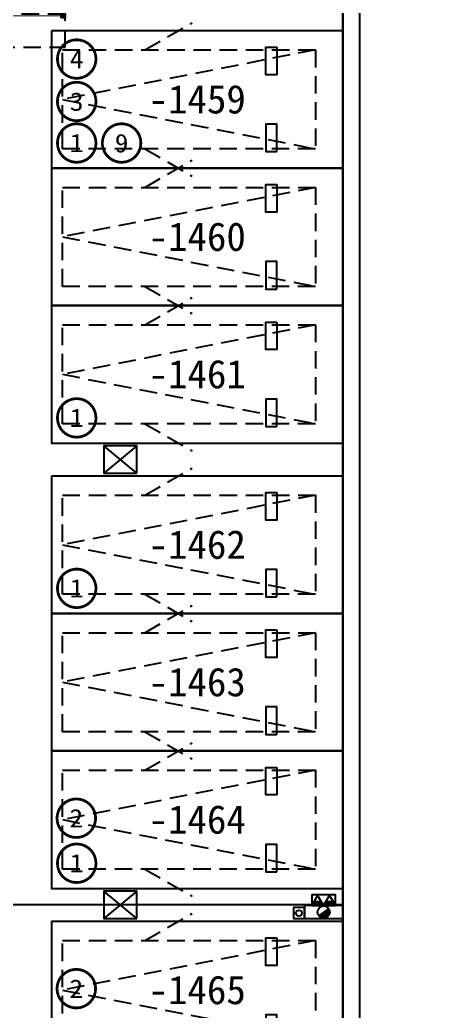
# Model space of a CAD drawing. Header units: millimetres. Extents: x 693907 to 1906102, y -24098 to 332602.
# Drawn here: x 791691 to 799427, y 58167 to 76198 of the extents above; entities that cross this region are included whole.
import ezdxf
from ezdxf.enums import TextEntityAlignment as Align

# ---------------------------------------------------------------- set-up
doc = ezdxf.new("R2010")
doc.units = ezdxf.units.MM
doc.header["$LTSCALE"] = 100
doc.linetypes.add('A6-DK-B1F$0$HIDDEN2', pattern=[4.7625, 3.175, -1.5875])
doc.linetypes.add('A6-DK-B1F$0$X-DK-BF1$0$X-DK-BF1$0$DK-WALL-B1F$0$HIDDEN2', pattern=[4.7625, 3.175, -1.5875])
doc.layers.get('Defpoints').update_dxf_attribs({"color": 189})
for name, color, linetype in [('A6-DK-B1F$0$A-CONC', 30, 'Continuous'), ('A6-DK-B1F$0$A-PRKG', 175, 'A6-DK-B1F$0$HIDDEN2'), ('A6-DK-B1F$0$A-PRKG-SIGN', 252, 'Continuous'), ('A6-DK-B1F$0$X-DK-BF1$0$X-DK-BF1$0$DK-WALL-B1F$0$A-DOOR', 190, 'Continuous'), ('A6-DK-BG-B1F$0$A-STAIR', 142, 'Continuous'), ('A6-W-B1$0$S-WALL-S', 4, 'Continuous'), ('a_parking_number', 120, 'Continuous'), ('TP-DK-1(xhs)$0$P-J-DIM-L', 70, 'Continuous'), ('TP-DK-1(xhs)$0$P-X-L', 240, 'Continuous'), ('TP-DK-1(xhs)$0$P-X-M', 2, 'Continuous'), ('TP-DK-1(xhs)$0$P-X-X', 1, 'Continuous'), ('xref(dwg引用图层)', 7, 'Continuous')]:
    doc.layers.add(name, color=color, linetype=linetype)
doc.layers.add('A6-W-B1$0$S-EDIT', color=241, linetype='Continuous', plot=False)
doc.layers.add('LVTRY', color=6, linetype='Continuous', lineweight=18)
doc.layers.add('PUB_TEXT', color=7, linetype='Continuous', lineweight=15)
doc.styles.add('-黑体', font='simhei.ttf')
doc.styles.add('华文细黑', font='STXIHEI.TTF')

# ---------------------------------------------------------------- blocks, each defined once
blk = doc.blocks.new('TP-DK-1(xhs)$0$PG01.1')
at = {"color": 1}
for p, q in [((108, 187), (0, 0)), ((216, 0), (108, 187)), ((324, 187), (216, 0)), ((432, 0), (324, 187)), ((80, 72), (66, 58)), ((89, 72), (66, 48)), ((99, 72), (66, 39)), ((109, 72), (66, 29)), ((118, 72), (66, 20)), ((128, 72), (66, 10)), ((138, 72), (66, 0)), ((147, 72), (76, 0)), ((150, 65), (85, 0)), ((150, 56), (94, 0)), ((150, 46), (104, 0)), ((150, 36), (114, 0)), ((150, 27), (123, 0)), ((150, 17), (133, 0)), ((150, 8), (142, 0)), ((296, 72), (282, 58)), ((305, 72), (282, 48)), ((315, 72), (282, 39)), ((325, 72), (282, 29)), ((334, 72), (282, 20)), ((344, 72), (282, 10)), ((354, 72), (282, 0)), ((363, 72), (292, 0)), ((366, 65), (301, 0)), ((366, 56), (310, 0)), ((366, 46), (320, 0)), ((366, 36), (330, 0)), ((366, 27), (339, 0)), ((366, 17), (349, 0)), ((366, 8), (358, 0))]:
    blk.add_line(p, q, dxfattribs=at)
at = {"color": 2}
for p, q in [((0, 0), (216, 0)), ((216, 0), (432, 0))]:
    blk.add_line(p, q, dxfattribs=at)
at = {"color": 1}
for points in [[(0, 0), (436, 0), (436, 190), (0, 190)], [(66, 72), (150, 72), (150, 0), (66, 0)], [(282, 72), (366, 72), (366, 0), (282, 0)]]:
    blk.add_lwpolyline(points, close=True, dxfattribs=at)
blk = doc.blocks.new('TP-DK-1(xhs)$0$PG02.4')
blk.add_hatch(color=1).paths.add_polyline_path([(265, 48, 0.699012), (461, 120, 0.141488), (444, 179)])
at = {"color": 1}
blk.add_line((265, 48), (444, 179), dxfattribs=at)
blk.add_lwpolyline([(0, 0), (700, 0), (700, 240), (0, 240)], close=True, dxfattribs=at)
blk.add_circle((350, 120), 111, dxfattribs=at)
blk = doc.blocks.new('TP-DK-1(xhs)')
at = {"layer": 'TP-DK-1(xhs)$0$P-J-DIM-L', "color": 8, "true_color": 0x808080, "elevation": 0}
blk.add_lwpolyline([(54650, 59850), (54650, 60050), (54450, 60050), (54450, 59850)], close=True, dxfattribs=at)
at = {"layer": 'TP-DK-1(xhs)$0$P-X-L'}
blk.add_circle((54550, 59950, 0), 55, dxfattribs=at)
at = {"layer": 'TP-DK-1(xhs)$0$P-X-M', "extrusion": (0, 0, -1), "xscale": -1, "zscale": -1}
blk.add_blockref('TP-DK-1(xhs)$0$PG01.1', (-54782, 60090, 0), dxfattribs=at)
at = {"layer": 'TP-DK-1(xhs)$0$P-X-X'}
blk.add_blockref('TP-DK-1(xhs)$0$PG02.4', (54650, 59850, 0), dxfattribs=at)
blk = doc.blocks.new('A6-W-B1$0$Z-2')
at = {"layer": 'A6-W-B1$0$S-EDIT'}
for p, q in [((72869, 44139), (73369, 43539)), ((73369, 44139), (72869, 43539))]:
    blk.add_line(p, q, dxfattribs=at)
at = {"layer": 'A6-W-B1$0$S-WALL-S', "color": 0, "linetype": 'ByBlock', "lineweight": -2}
blk.add_lwpolyline([(73369, 44139), (72869, 44139), (72869, 43539), (73369, 43539), (73369, 44139)], dxfattribs=at)
blk = doc.blocks.new('A6-W-B1', base_point=(85957, 40190))
at = {"layer": 'A6-W-B1$0$S-WALL-S', "elevation": 0}
blk.add_lwpolyline([(141307, 91130), (141307, 133440), (141607, 133440), (141607, 91430), (143167, 91430), (143167, 91130), (141307, 91130)], dxfattribs=at)
at = {"layer": 'A6-W-B1$0$S-WALL-S', "rotation": 270}
for p in [(93418, 181509), (93418, 173409)]:
    blk.add_blockref('A6-W-B1$0$Z-2', p, dxfattribs=at)
blk = doc.blocks.new('A6-DK-BG-B1F')
at = {"layer": 'A6-DK-BG-B1F$0$A-STAIR'}
blk.add_line((55350, 60100), (39250, 60100), dxfattribs=at)
blk = doc.blocks.new('A6-DK-B1F$0$标准车位')
blk.add_lwpolyline([(350, 4600), (1250, 0), (2150, 4600)])
blk.add_lwpolyline([(350, 4600), (2150, 4600), (2150, 0), (350, 0)], close=True)
at = {"layer": 'A6-DK-B1F$0$A-PRKG-SIGN'}
for points in [[(0, -200), (2500, -200), (2500, 5100), (0, 5100)], [(300, 3900), (800, 3900), (800, 3700), (300, 3700)], [(2200, 3900), (1700, 3900), (1700, 3700), (2200, 3700)]]:
    blk.add_lwpolyline(points, close=True, dxfattribs=at)
at = {"layer": 'Defpoints', "color": 8, "linetype": 'A6-DK-B1F$0$HIDDEN2', "extrusion": (-5.18032e-09, 4.96178e-22, 1), "elevation": 0}
for points in [[(350, 1500), (-145, 2357)], [(2150, 1500), (2645, 2357)]]:
    blk.add_lwpolyline(points, dxfattribs=at)
blk = doc.blocks.new('*U446')
at = {"layer": 'A6-DK-B1F$0$X-DK-BF1$0$X-DK-BF1$0$DK-WALL-B1F$0$A-DOOR', "linetype": 'A6-DK-B1F$0$X-DK-BF1$0$X-DK-BF1$0$DK-WALL-B1F$0$HIDDEN2'}
for p, q in [((-200, 6000), (-200, 0)), ((200, 6000), (200, 0))]:
    blk.add_line(p, q, dxfattribs=at)
blk.add_lwpolyline([(-800, 0), (800, 0), (800, 6000), (-800, 6000), (-800, 0)], close=True, dxfattribs=at)
at = {"layer": 'A6-DK-B1F$0$X-DK-BF1$0$X-DK-BF1$0$DK-WALL-B1F$0$A-DOOR'}
for points in [[(-208, 5935), (-210, 5935), (-210, 5925), (-200, 5925), (-200, 6000), (-260, 6000), (-260, 5925), (-250, 5925), (-250, 5935), (-252, 5935), (-252, 5927), (-258, 5927), (-258, 5998), (-202, 5998), (-202, 5927), (-208, 5927)], [(208, 5935), (210, 5935), (210, 5925), (200, 5925), (200, 6000), (260, 6000), (260, 5925), (250, 5925), (250, 5935), (252, 5935), (252, 5927), (258, 5927), (258, 5998), (202, 5998), (202, 5927), (208, 5927)], [(-208, 65), (-210, 65), (-210, 75), (-200, 75), (-200, 0), (-260, 0), (-260, 75), (-250, 75), (-250, 65), (-252, 65), (-252, 73), (-258, 73), (-258, 2), (-202, 2), (-202, 73), (-208, 73)], [(208, 65), (210, 65), (210, 75), (200, 75), (200, 0), (260, 0), (260, 75), (250, 75), (250, 65), (252, 65), (252, 73), (258, 73), (258, 2), (202, 2), (202, 73), (208, 73)]]:
    blk.add_lwpolyline(points, close=True, dxfattribs=at)
at = {"layer": 'A6-DK-B1F$0$X-DK-BF1$0$X-DK-BF1$0$DK-WALL-B1F$0$A-DOOR', "linetype": 'A6-DK-B1F$0$X-DK-BF1$0$X-DK-BF1$0$DK-WALL-B1F$0$HIDDEN2', "const_width": 20}
for points in [[(-230, 5998), (-230, 2)], [(230, 5998), (230, 2)]]:
    blk.add_lwpolyline(points, dxfattribs=at)
at = {"layer": 'A6-DK-B1F$0$X-DK-BF1$0$X-DK-BF1$0$DK-WALL-B1F$0$A-DOOR'}
for points in [[(-200, 5925), (200, 5925)], [(-200, 75), (200, 75)]]:
    blk.add_lwpolyline(points, dxfattribs=at)

msp = doc.modelspace()

# ---------------------------------------------------------------- linework, layer by layer
at = {"layer": 'A6-DK-B1F$0$A-CONC'}
for p, q in [((797566.9, 94900), (797566.9, 51600, 0)), ((797866.9, 94900), (797866.9, 51250))]:
    msp.add_line(p, q, dxfattribs=at)
at = {"layer": 'LVTRY', "color": 6, "const_width": 50}
for points in [[(793074.9, 75484.3, 1), (792374.9, 75484.3, 1)], [(793074.9, 74712.2, 1), (792374.9, 74712.2, 1)], [(793074.9, 73956.9, 1), (792374.9, 73956.9, 1)], [(793891.7, 73956.9, 1), (793191.7, 73956.9, 1)], [(793074.9, 68956.9, 1), (792374.9, 68956.9, 1)], [(793074.9, 65856.9, 1), (792374.9, 65856.9, 1)], [(793068, 61676.2, 1), (792368, 61676.2, 1)], [(793074.9, 60856.9, 1), (792374.9, 60856.9, 1)], [(793068, 58576.2, 1), (792368, 58576.2, 1)]]:
    msp.add_lwpolyline(points, format="xyb", close=True, dxfattribs=at)

# ---------------------------------------------------------------- block references
at = {"layer": 'A6-DK-B1F$0$A-PRKG', "linetype": 'ByBlock', "extrusion": (5.07062e-22, 5.18032e-09, -1), "xscale": -1, "zscale": -1, "rotation": 90}
for p in [(-792466.9, 76000, 0), (-792466.9, 73500, 0), (-792466.9, 71000, 0), (-792466.9, 67900, 0), (-792466.9, 65400, 0), (-792466.9, 62900, 0), (-792466.9, 59800, 0)]:
    msp.add_blockref('A6-DK-B1F$0$标准车位', p, dxfattribs=at)
at = {"layer": 'A6-DK-B1F$0$X-DK-BF1$0$X-DK-BF1$0$DK-WALL-B1F$0$A-DOOR', "extrusion": (2.22346e-21, -5.64264e-07, 1), "rotation": 270}
msp.add_blockref('*U446', (786516.9, 76500, 0), dxfattribs=at)
at = {"layer": 'xref(dwg引用图层)'}
for name in ['A6-W-B1', 'TP-DK-1(xhs)', 'A6-DK-BG-B1F']:
    msp.add_blockref(name, (742216.9, 0), dxfattribs=at)

# ---------------------------------------------------------------- texts
at = {"layer": 'a_parking_number', "style": '华文细黑'}
for s, p in [('-1459', (794916.9, 74750, 0)), ('-1460', (794916.9, 72250, 0)), ('-1461', (794916.9, 69750, 0)), ('-1462', (794916.9, 66650, 0)), ('-1463', (794916.9, 64150, 0)), ('-1464', (794916.9, 61650, 0)), ('-1465', (794916.9, 58550, 0))]:
    msp.add_text(s, height=520, dxfattribs=at).set_placement(p, align=Align.MIDDLE)
at = {"layer": 'PUB_TEXT', "color": 6, "style": '-黑体'}
for s, width, p, p2 in [('4', 1.048503, (792598.6, 75316.5), (792851.2, 75316.5)), ('3', 1.032317, (792600.5, 74543), (792849.2, 74543)), ('1', 1.065055, (792596.6, 73790.7), (792853.2, 73790.7)), ('9', 1.032317, (793417.3, 73787.7), (793666, 73787.7)), ('1', 1.065055, (792596.6, 68790.7), (792853.2, 68790.7)), ('1', 1.065055, (792596.6, 65690.7), (792853.2, 65690.7)), ('2', 1.048503, (792591.7, 61508.5), (792844.3, 61508.5)), ('1', 1.065055, (792596.6, 60690.7), (792853.2, 60690.7)), ('2', 1.048503, (792591.7, 58408.5), (792844.3, 58408.5))]:
    msp.add_text(s, height=335, dxfattribs=dict(at, width=width)).set_placement(p, p2, align=Align.FIT)

doc.saveas('drawing.dxf')
